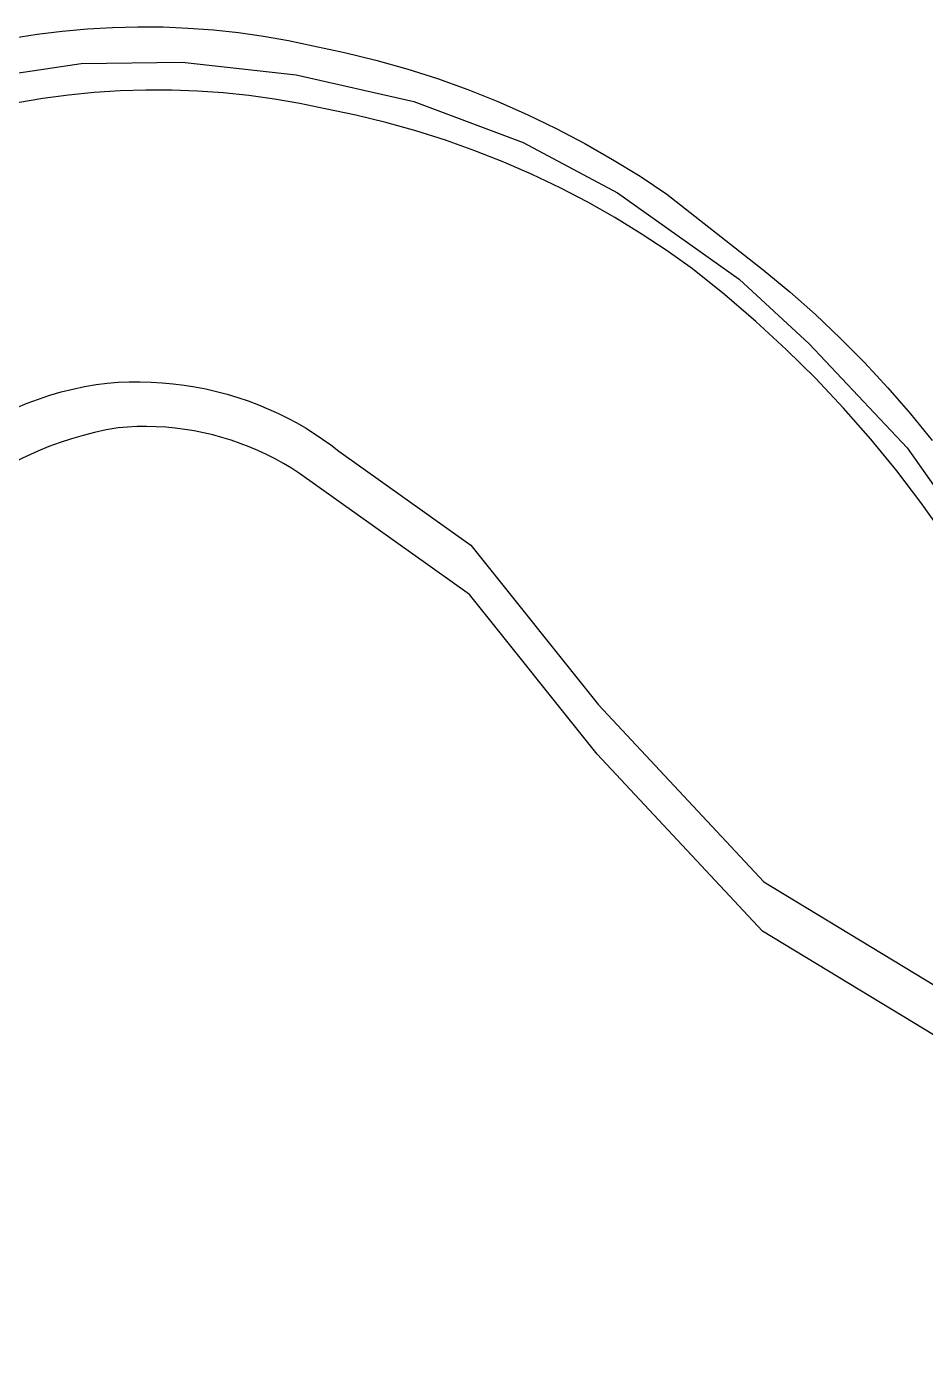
# Model space of a CAD drawing. Header units: millimetres. Extents: x 617751 to 636088, y 68402 to 77988.
# Drawn here: x 626432.5 to 626614.8, y 74018.7 to 74290.1 of the extents above; entities that cross this region are included whole.
import ezdxf

# ---------------------------------------------------------------- set-up
doc = ezdxf.new("R2010")
doc.units = ezdxf.units.MM
doc.header["$LTSCALE"] = 3
doc.header["$MEASUREMENT"] = 0
doc.layers.add('ALINHAMENTO PREDIAL', color=120, linetype='Continuous')
doc.layers.add('NOME LOGRADOURO', color=252, linetype='Continuous')

msp = doc.modelspace()

# ---------------------------------------------------------------- linework, layer by layer
at = {"layer": 'ALINHAMENTO PREDIAL'}
for points in [[(626429.54, 74287.71), (626434.6, 74288.52), (626439.68, 74289.16), (626444.78, 74289.63), (626449.9, 74289.93), (626455.02, 74290.06), (626460.14, 74290.02), (626465.26, 74289.8), (626470.37, 74289.42), (626475.46, 74288.87), (626480.54, 74288.15), (626485.58, 74287.25), (626490.6, 74286.19), (626496.99, 74284.86), (626503.34, 74283.3), (626509.63, 74281.52), (626515.85, 74279.52), (626522, 74277.31), (626528.07, 74274.88), (626534.05, 74272.25), (626539.93, 74269.41), (626545.72, 74266.37), (626551.39, 74263.13), (626556.95, 74259.69), (626562.39, 74256.06), (626581.97, 74240.69), (626587.33, 74236.23), (626592.55, 74231.61), (626597.61, 74226.81), (626602.51, 74221.86), (626607.25, 74216.74), (626611.83, 74211.48), (626616.22, 74206.07)], [(626429.54, 74287.71), (626434.6, 74288.52), (626439.68, 74289.16), (626444.78, 74289.63), (626449.9, 74289.93), (626455.02, 74290.06), (626460.14, 74290.02), (626465.26, 74289.8), (626470.37, 74289.42), (626475.46, 74288.87), (626480.54, 74288.15), (626485.58, 74287.25), (626490.6, 74286.19), (626496.99, 74284.86), (626503.34, 74283.3), (626509.63, 74281.52), (626515.85, 74279.52), (626522, 74277.31), (626528.07, 74274.88), (626534.05, 74272.25), (626539.93, 74269.41), (626545.72, 74266.37), (626551.39, 74263.13), (626556.95, 74259.69), (626562.39, 74256.06), (626581.97, 74240.69), (626587.33, 74236.23), (626592.55, 74231.61), (626597.61, 74226.81), (626602.51, 74221.86), (626607.25, 74216.74), (626611.83, 74211.48), (626616.22, 74206.07)], [(626429.54, 74287.71), (626434.6, 74288.52), (626439.68, 74289.16), (626444.78, 74289.63), (626449.9, 74289.93), (626455.02, 74290.06), (626460.14, 74290.02), (626465.26, 74289.8), (626470.37, 74289.42), (626475.46, 74288.87), (626480.54, 74288.15), (626485.58, 74287.25), (626490.6, 74286.19), (626496.99, 74284.86), (626503.34, 74283.3), (626509.63, 74281.52), (626515.85, 74279.52), (626522, 74277.31), (626528.07, 74274.88), (626534.05, 74272.25), (626539.93, 74269.41), (626545.72, 74266.37), (626551.39, 74263.13), (626556.95, 74259.69), (626562.39, 74256.06), (626581.97, 74240.69), (626587.33, 74236.23), (626592.55, 74231.61), (626597.61, 74226.81), (626602.51, 74221.86), (626607.25, 74216.74), (626611.83, 74211.48), (626616.22, 74206.07)], [(626429.54, 74287.71), (626434.6, 74288.52), (626439.68, 74289.16), (626444.78, 74289.63), (626449.9, 74289.93), (626455.02, 74290.06), (626460.14, 74290.02), (626465.26, 74289.8), (626470.37, 74289.42), (626475.46, 74288.87), (626480.54, 74288.15), (626485.58, 74287.25), (626490.6, 74286.19), (626496.99, 74284.86), (626503.34, 74283.3), (626509.63, 74281.52), (626515.85, 74279.52), (626522, 74277.31), (626528.07, 74274.88), (626534.05, 74272.25), (626539.93, 74269.41), (626545.72, 74266.37), (626551.39, 74263.13), (626556.95, 74259.69), (626562.39, 74256.06), (626581.97, 74240.69), (626587.33, 74236.23), (626592.55, 74231.61), (626597.61, 74226.81), (626602.51, 74221.86), (626607.25, 74216.74), (626611.83, 74211.48), (626616.22, 74206.07)], [(626429.54, 74287.71), (626434.6, 74288.52), (626439.68, 74289.16), (626444.78, 74289.63), (626449.9, 74289.93), (626455.02, 74290.06), (626460.14, 74290.02), (626465.26, 74289.8), (626470.37, 74289.42), (626475.46, 74288.87), (626480.54, 74288.15), (626485.58, 74287.25), (626490.6, 74286.19), (626496.99, 74284.86), (626503.34, 74283.3), (626509.63, 74281.52), (626515.85, 74279.52), (626522, 74277.31), (626528.07, 74274.88), (626534.05, 74272.25), (626539.93, 74269.41), (626545.72, 74266.37), (626551.39, 74263.13), (626556.95, 74259.69), (626562.39, 74256.06), (626581.97, 74240.69), (626587.33, 74236.23), (626592.55, 74231.61), (626597.61, 74226.81), (626602.51, 74221.86), (626607.25, 74216.74), (626611.83, 74211.48), (626616.22, 74206.07)], [(626429.54, 74287.71), (626434.6, 74288.52), (626439.68, 74289.16), (626444.78, 74289.63), (626449.9, 74289.93), (626455.02, 74290.06), (626460.14, 74290.02), (626465.26, 74289.8), (626470.37, 74289.42), (626475.46, 74288.87), (626480.54, 74288.15), (626485.58, 74287.25), (626490.6, 74286.19), (626496.99, 74284.86), (626503.34, 74283.3), (626509.63, 74281.52), (626515.85, 74279.52), (626522, 74277.31), (626528.07, 74274.88), (626534.05, 74272.25), (626539.93, 74269.41), (626545.72, 74266.37), (626551.39, 74263.13), (626556.95, 74259.69), (626562.39, 74256.06), (626581.97, 74240.69), (626587.33, 74236.23), (626592.55, 74231.61), (626597.61, 74226.81), (626602.51, 74221.86), (626607.25, 74216.74), (626611.83, 74211.48), (626616.22, 74206.07)], [(626618.96, 74186.39), (626614.14, 74193.21), (626609.07, 74199.85), (626603.78, 74206.31), (626598.27, 74212.59), (626592.54, 74218.67), (626586.6, 74224.55), (626580.46, 74230.21), (626574.13, 74235.66), (626567.61, 74240.89), (626562.48, 74244.55), (626557.22, 74248.03), (626551.84, 74251.32), (626546.35, 74254.43), (626540.75, 74257.34), (626535.06, 74260.06), (626529.28, 74262.58), (626523.41, 74264.89), (626517.47, 74267), (626511.46, 74268.91), (626505.38, 74270.6), (626499.25, 74272.09), (626493.07, 74273.36), (626487.94, 74274.44), (626482.78, 74275.35), (626477.58, 74276.08), (626472.37, 74276.63), (626467.14, 74277), (626461.9, 74277.2), (626456.65, 74277.21), (626451.41, 74277.05), (626446.18, 74276.71), (626440.96, 74276.19), (626435.76, 74275.49), (626430.59, 74274.61)], [(626618.96, 74186.39), (626614.14, 74193.21), (626609.07, 74199.85), (626603.78, 74206.31), (626598.27, 74212.59), (626592.54, 74218.67), (626586.6, 74224.55), (626580.46, 74230.21), (626574.13, 74235.66), (626567.61, 74240.89), (626562.48, 74244.55), (626557.22, 74248.03), (626551.84, 74251.32), (626546.35, 74254.43), (626540.75, 74257.34), (626535.06, 74260.06), (626529.28, 74262.58), (626523.41, 74264.89), (626517.47, 74267), (626511.46, 74268.91), (626505.38, 74270.6), (626499.25, 74272.09), (626493.07, 74273.36), (626487.94, 74274.44), (626482.78, 74275.35), (626477.58, 74276.08), (626472.37, 74276.63), (626467.14, 74277), (626461.9, 74277.2), (626456.65, 74277.21), (626451.41, 74277.05), (626446.18, 74276.71), (626440.96, 74276.19), (626435.76, 74275.49), (626430.59, 74274.61)], [(626618.96, 74186.39), (626614.14, 74193.21), (626609.07, 74199.85), (626603.78, 74206.31), (626598.27, 74212.59), (626592.54, 74218.67), (626586.6, 74224.55), (626580.46, 74230.21), (626574.13, 74235.66), (626567.61, 74240.89), (626562.48, 74244.55), (626557.22, 74248.03), (626551.84, 74251.32), (626546.35, 74254.43), (626540.75, 74257.34), (626535.06, 74260.06), (626529.28, 74262.58), (626523.41, 74264.89), (626517.47, 74267), (626511.46, 74268.91), (626505.38, 74270.6), (626499.25, 74272.09), (626493.07, 74273.36), (626487.94, 74274.44), (626482.78, 74275.35), (626477.58, 74276.08), (626472.37, 74276.63), (626467.14, 74277), (626461.9, 74277.2), (626456.65, 74277.21), (626451.41, 74277.05), (626446.18, 74276.71), (626440.96, 74276.19), (626435.76, 74275.49), (626430.59, 74274.61)], [(626618.96, 74186.39), (626614.14, 74193.21), (626609.07, 74199.85), (626603.78, 74206.31), (626598.27, 74212.59), (626592.54, 74218.67), (626586.6, 74224.55), (626580.46, 74230.21), (626574.13, 74235.66), (626567.61, 74240.89), (626562.48, 74244.55), (626557.22, 74248.03), (626551.84, 74251.32), (626546.35, 74254.43), (626540.75, 74257.34), (626535.06, 74260.06), (626529.28, 74262.58), (626523.41, 74264.89), (626517.47, 74267), (626511.46, 74268.91), (626505.38, 74270.6), (626499.25, 74272.09), (626493.07, 74273.36), (626487.94, 74274.44), (626482.78, 74275.35), (626477.58, 74276.08), (626472.37, 74276.63), (626467.14, 74277), (626461.9, 74277.2), (626456.65, 74277.21), (626451.41, 74277.05), (626446.18, 74276.71), (626440.96, 74276.19), (626435.76, 74275.49), (626430.59, 74274.61)], [(626618.96, 74186.39), (626614.14, 74193.21), (626609.07, 74199.85), (626603.78, 74206.31), (626598.27, 74212.59), (626592.54, 74218.67), (626586.6, 74224.55), (626580.46, 74230.21), (626574.13, 74235.66), (626567.61, 74240.89), (626562.48, 74244.55), (626557.22, 74248.03), (626551.84, 74251.32), (626546.35, 74254.43), (626540.75, 74257.34), (626535.06, 74260.06), (626529.28, 74262.58), (626523.41, 74264.89), (626517.47, 74267), (626511.46, 74268.91), (626505.38, 74270.6), (626499.25, 74272.09), (626493.07, 74273.36), (626487.94, 74274.44), (626482.78, 74275.35), (626477.58, 74276.08), (626472.37, 74276.63), (626467.14, 74277), (626461.9, 74277.2), (626456.65, 74277.21), (626451.41, 74277.05), (626446.18, 74276.71), (626440.96, 74276.19), (626435.76, 74275.49), (626430.59, 74274.61)], [(626618.96, 74186.39), (626614.14, 74193.21), (626609.07, 74199.85), (626603.78, 74206.31), (626598.27, 74212.59), (626592.54, 74218.67), (626586.6, 74224.55), (626580.46, 74230.21), (626574.13, 74235.66), (626567.61, 74240.89), (626562.48, 74244.55), (626557.22, 74248.03), (626551.84, 74251.32), (626546.35, 74254.43), (626540.75, 74257.34), (626535.06, 74260.06), (626529.28, 74262.58), (626523.41, 74264.89), (626517.47, 74267), (626511.46, 74268.91), (626505.38, 74270.6), (626499.25, 74272.09), (626493.07, 74273.36), (626487.94, 74274.44), (626482.78, 74275.35), (626477.58, 74276.08), (626472.37, 74276.63), (626467.14, 74277), (626461.9, 74277.2), (626456.65, 74277.21), (626451.41, 74277.05), (626446.18, 74276.71), (626440.96, 74276.19), (626435.76, 74275.49), (626430.59, 74274.61)], [(626618.96, 74186.39), (626614.14, 74193.21), (626609.07, 74199.85), (626603.78, 74206.31), (626598.27, 74212.59), (626592.54, 74218.67), (626586.6, 74224.55), (626580.46, 74230.21), (626574.13, 74235.66), (626567.61, 74240.89), (626562.48, 74244.55), (626557.22, 74248.03), (626551.84, 74251.32), (626546.35, 74254.43), (626540.75, 74257.34), (626535.06, 74260.06), (626529.28, 74262.58), (626523.41, 74264.89), (626517.47, 74267), (626511.46, 74268.91), (626505.38, 74270.6), (626499.25, 74272.09), (626493.07, 74273.36), (626487.94, 74274.44), (626482.78, 74275.35), (626477.58, 74276.08), (626472.37, 74276.63), (626467.14, 74277), (626461.9, 74277.2), (626456.65, 74277.21), (626451.41, 74277.05), (626446.18, 74276.71), (626440.96, 74276.19), (626435.76, 74275.49), (626430.59, 74274.61)], [(626618.96, 74186.39), (626614.14, 74193.21), (626609.07, 74199.85), (626603.78, 74206.31), (626598.27, 74212.59), (626592.54, 74218.67), (626586.6, 74224.55), (626580.46, 74230.21), (626574.13, 74235.66), (626567.61, 74240.89), (626562.48, 74244.55), (626557.22, 74248.03), (626551.84, 74251.32), (626546.35, 74254.43), (626540.75, 74257.34), (626535.06, 74260.06), (626529.28, 74262.58), (626523.41, 74264.89), (626517.47, 74267), (626511.46, 74268.91), (626505.38, 74270.6), (626499.25, 74272.09), (626493.07, 74273.36), (626487.94, 74274.44), (626482.78, 74275.35), (626477.58, 74276.08), (626472.37, 74276.63), (626467.14, 74277), (626461.9, 74277.2), (626456.65, 74277.21), (626451.41, 74277.05), (626446.18, 74276.71), (626440.96, 74276.19), (626435.76, 74275.49), (626430.59, 74274.61)], [(626430.33, 74212.69), (626432.58, 74213.61), (626434.85, 74214.45), (626437.16, 74215.21), (626439.49, 74215.89), (626441.84, 74216.49), (626444.21, 74217), (626446.6, 74217.44), (626448.82, 74217.68), (626451.05, 74217.85), (626453.28, 74217.94), (626455.52, 74217.96), (626457.75, 74217.9), (626459.98, 74217.77), (626462.21, 74217.57), (626464.42, 74217.29), (626466.63, 74216.93), (626468.82, 74216.5), (626471, 74216), (626473.16, 74215.43), (626475.3, 74214.79), (626477.41, 74214.07), (626479.5, 74213.28), (626481.57, 74212.43), (626483.6, 74211.5), (626485.45, 74210.59), (626487.28, 74209.62), (626489.07, 74208.59), (626490.82, 74207.49), (626492.53, 74206.34), (626494.21, 74205.13), (626495.84, 74203.86), (626522.61, 74184.81), (626548.5, 74152.33), (626582.05, 74116.39), (626627.94, 74088.63)], [(626430.33, 74212.69), (626432.58, 74213.61), (626434.85, 74214.45), (626437.16, 74215.21), (626439.49, 74215.89), (626441.84, 74216.49), (626444.21, 74217), (626446.6, 74217.44), (626448.82, 74217.68), (626451.05, 74217.85), (626453.28, 74217.94), (626455.52, 74217.96), (626457.75, 74217.9), (626459.98, 74217.77), (626462.21, 74217.57), (626464.42, 74217.29), (626466.63, 74216.93), (626468.82, 74216.5), (626471, 74216), (626473.16, 74215.43), (626475.3, 74214.79), (626477.41, 74214.07), (626479.5, 74213.28), (626481.57, 74212.43), (626483.6, 74211.5), (626485.45, 74210.59), (626487.28, 74209.62), (626489.07, 74208.59), (626490.82, 74207.49), (626492.53, 74206.34), (626494.21, 74205.13), (626495.84, 74203.86), (626522.61, 74184.81), (626548.5, 74152.33), (626582.05, 74116.39), (626627.94, 74088.63)], [(626430.33, 74212.69), (626432.58, 74213.61), (626434.85, 74214.45), (626437.16, 74215.21), (626439.49, 74215.89), (626441.84, 74216.49), (626444.21, 74217), (626446.6, 74217.44), (626448.82, 74217.68), (626451.05, 74217.85), (626453.28, 74217.94), (626455.52, 74217.96), (626457.75, 74217.9), (626459.98, 74217.77), (626462.21, 74217.57), (626464.42, 74217.29), (626466.63, 74216.93), (626468.82, 74216.5), (626471, 74216), (626473.16, 74215.43), (626475.3, 74214.79), (626477.41, 74214.07), (626479.5, 74213.28), (626481.57, 74212.43), (626483.6, 74211.5), (626485.45, 74210.59), (626487.28, 74209.62), (626489.07, 74208.59), (626490.82, 74207.49), (626492.53, 74206.34), (626494.21, 74205.13), (626495.84, 74203.86), (626522.61, 74184.81), (626548.5, 74152.33), (626582.05, 74116.39), (626627.94, 74088.63)], [(626430.33, 74212.69), (626432.58, 74213.61), (626434.85, 74214.45), (626437.16, 74215.21), (626439.49, 74215.89), (626441.84, 74216.49), (626444.21, 74217), (626446.6, 74217.44), (626448.82, 74217.68), (626451.05, 74217.85), (626453.28, 74217.94), (626455.52, 74217.96), (626457.75, 74217.9), (626459.98, 74217.77), (626462.21, 74217.57), (626464.42, 74217.29), (626466.63, 74216.93), (626468.82, 74216.5), (626471, 74216), (626473.16, 74215.43), (626475.3, 74214.79), (626477.41, 74214.07), (626479.5, 74213.28), (626481.57, 74212.43), (626483.6, 74211.5), (626485.45, 74210.59), (626487.28, 74209.62), (626489.07, 74208.59), (626490.82, 74207.49), (626492.53, 74206.34), (626494.21, 74205.13), (626495.84, 74203.86), (626522.61, 74184.81), (626548.5, 74152.33), (626582.05, 74116.39), (626627.94, 74088.63)], [(626430.33, 74212.69), (626432.58, 74213.61), (626434.85, 74214.45), (626437.16, 74215.21), (626439.49, 74215.89), (626441.84, 74216.49), (626444.21, 74217), (626446.6, 74217.44), (626448.82, 74217.68), (626451.05, 74217.85), (626453.28, 74217.94), (626455.52, 74217.96), (626457.75, 74217.9), (626459.98, 74217.77), (626462.21, 74217.57), (626464.42, 74217.29), (626466.63, 74216.93), (626468.82, 74216.5), (626471, 74216), (626473.16, 74215.43), (626475.3, 74214.79), (626477.41, 74214.07), (626479.5, 74213.28), (626481.57, 74212.43), (626483.6, 74211.5), (626485.45, 74210.59), (626487.28, 74209.62), (626489.07, 74208.59), (626490.82, 74207.49), (626492.53, 74206.34), (626494.21, 74205.13), (626495.84, 74203.86), (626522.61, 74184.81), (626548.5, 74152.33), (626582.05, 74116.39), (626627.94, 74088.63)], [(626430.33, 74212.69), (626432.58, 74213.61), (626434.85, 74214.45), (626437.16, 74215.21), (626439.49, 74215.89), (626441.84, 74216.49), (626444.21, 74217), (626446.6, 74217.44), (626448.82, 74217.68), (626451.05, 74217.85), (626453.28, 74217.94), (626455.52, 74217.96), (626457.75, 74217.9), (626459.98, 74217.77), (626462.21, 74217.57), (626464.42, 74217.29), (626466.63, 74216.93), (626468.82, 74216.5), (626471, 74216), (626473.16, 74215.43), (626475.3, 74214.79), (626477.41, 74214.07), (626479.5, 74213.28), (626481.57, 74212.43), (626483.6, 74211.5), (626485.45, 74210.59), (626487.28, 74209.62), (626489.07, 74208.59), (626490.82, 74207.49), (626492.53, 74206.34), (626494.21, 74205.13), (626495.84, 74203.86), (626522.61, 74184.81), (626548.5, 74152.33), (626582.05, 74116.39), (626627.94, 74088.63)], [(626430.33, 74212.69), (626432.58, 74213.61), (626434.85, 74214.45), (626437.16, 74215.21), (626439.49, 74215.89), (626441.84, 74216.49), (626444.21, 74217), (626446.6, 74217.44), (626448.82, 74217.68), (626451.05, 74217.85), (626453.28, 74217.94), (626455.52, 74217.96), (626457.75, 74217.9), (626459.98, 74217.77), (626462.21, 74217.57), (626464.42, 74217.29), (626466.63, 74216.93), (626468.82, 74216.5), (626471, 74216), (626473.16, 74215.43), (626475.3, 74214.79), (626477.41, 74214.07), (626479.5, 74213.28), (626481.57, 74212.43), (626483.6, 74211.5), (626485.45, 74210.59), (626487.28, 74209.62), (626489.07, 74208.59), (626490.82, 74207.49), (626492.53, 74206.34), (626494.21, 74205.13), (626495.84, 74203.86), (626522.61, 74184.81), (626548.5, 74152.33), (626582.05, 74116.39), (626627.94, 74088.63)], [(626430.33, 74212.69), (626432.58, 74213.61), (626434.85, 74214.45), (626437.16, 74215.21), (626439.49, 74215.89), (626441.84, 74216.49), (626444.21, 74217), (626446.6, 74217.44), (626448.82, 74217.68), (626451.05, 74217.85), (626453.28, 74217.94), (626455.52, 74217.96), (626457.75, 74217.9), (626459.98, 74217.77), (626462.21, 74217.57), (626464.42, 74217.29), (626466.63, 74216.93), (626468.82, 74216.5), (626471, 74216), (626473.16, 74215.43), (626475.3, 74214.79), (626477.41, 74214.07), (626479.5, 74213.28), (626481.57, 74212.43), (626483.6, 74211.5), (626485.45, 74210.59), (626487.28, 74209.62), (626489.07, 74208.59), (626490.82, 74207.49), (626492.53, 74206.34), (626494.21, 74205.13), (626495.84, 74203.86), (626522.61, 74184.81), (626548.5, 74152.33), (626582.05, 74116.39), (626627.94, 74088.63)], [(626627.7, 74078.61), (626581.8, 74106.37), (626548.25, 74142.31), (626522.36, 74174.79), (626487.86, 74199.34), (626486.23, 74200.39), (626484.57, 74201.38), (626482.87, 74202.32), (626481.14, 74203.2), (626479.39, 74204.01), (626477.6, 74204.77), (626475.79, 74205.46), (626473.96, 74206.09), (626472.11, 74206.66), (626470.24, 74207.17), (626468.35, 74207.61), (626466.45, 74207.99), (626464.54, 74208.3), (626462.62, 74208.54), (626460.69, 74208.72), (626458.75, 74208.83), (626456.82, 74208.88), (626454.88, 74208.86), (626452.94, 74208.77), (626451.01, 74208.62), (626448.62, 74208.18), (626446.25, 74207.67), (626443.9, 74207.07), (626441.57, 74206.39), (626439.26, 74205.63), (626436.98, 74204.79), (626434.74, 74203.88), (626432.52, 74202.88), (626430.34, 74201.81)], [(626627.7, 74078.61), (626581.8, 74106.37), (626548.25, 74142.31), (626522.36, 74174.79), (626487.86, 74199.34), (626486.23, 74200.39), (626484.57, 74201.38), (626482.87, 74202.32), (626481.14, 74203.2), (626479.39, 74204.01), (626477.6, 74204.77), (626475.79, 74205.46), (626473.96, 74206.09), (626472.11, 74206.66), (626470.24, 74207.17), (626468.35, 74207.61), (626466.45, 74207.99), (626464.54, 74208.3), (626462.62, 74208.54), (626460.69, 74208.72), (626458.75, 74208.83), (626456.82, 74208.88), (626454.88, 74208.86), (626452.94, 74208.77), (626451.01, 74208.62), (626448.62, 74208.18), (626446.25, 74207.67), (626443.9, 74207.07), (626441.57, 74206.39), (626439.26, 74205.63), (626436.98, 74204.79), (626434.74, 74203.88), (626432.52, 74202.88), (626430.34, 74201.81)], [(626627.7, 74078.61), (626581.8, 74106.37), (626548.25, 74142.31), (626522.36, 74174.79), (626487.86, 74199.34), (626486.23, 74200.39), (626484.57, 74201.38), (626482.87, 74202.32), (626481.14, 74203.2), (626479.39, 74204.01), (626477.6, 74204.77), (626475.79, 74205.46), (626473.96, 74206.09), (626472.11, 74206.66), (626470.24, 74207.17), (626468.35, 74207.61), (626466.45, 74207.99), (626464.54, 74208.3), (626462.62, 74208.54), (626460.69, 74208.72), (626458.75, 74208.83), (626456.82, 74208.88), (626454.88, 74208.86), (626452.94, 74208.77), (626451.01, 74208.62), (626448.62, 74208.18), (626446.25, 74207.67), (626443.9, 74207.07), (626441.57, 74206.39), (626439.26, 74205.63), (626436.98, 74204.79), (626434.74, 74203.88), (626432.52, 74202.88), (626430.34, 74201.81)], [(626627.7, 74078.61), (626581.8, 74106.37), (626548.25, 74142.31), (626522.36, 74174.79), (626487.86, 74199.34), (626486.23, 74200.39), (626484.57, 74201.38), (626482.87, 74202.32), (626481.14, 74203.2), (626479.39, 74204.01), (626477.6, 74204.77), (626475.79, 74205.46), (626473.96, 74206.09), (626472.11, 74206.66), (626470.24, 74207.17), (626468.35, 74207.61), (626466.45, 74207.99), (626464.54, 74208.3), (626462.62, 74208.54), (626460.69, 74208.72), (626458.75, 74208.83), (626456.82, 74208.88), (626454.88, 74208.86), (626452.94, 74208.77), (626451.01, 74208.62), (626448.62, 74208.18), (626446.25, 74207.67), (626443.9, 74207.07), (626441.57, 74206.39), (626439.26, 74205.63), (626436.98, 74204.79), (626434.74, 74203.88), (626432.52, 74202.88), (626430.34, 74201.81)], [(626627.7, 74078.61), (626581.8, 74106.37), (626548.25, 74142.31), (626522.36, 74174.79), (626487.86, 74199.34), (626486.23, 74200.39), (626484.57, 74201.38), (626482.87, 74202.32), (626481.14, 74203.2), (626479.39, 74204.01), (626477.6, 74204.77), (626475.79, 74205.46), (626473.96, 74206.09), (626472.11, 74206.66), (626470.24, 74207.17), (626468.35, 74207.61), (626466.45, 74207.99), (626464.54, 74208.3), (626462.62, 74208.54), (626460.69, 74208.72), (626458.75, 74208.83), (626456.82, 74208.88), (626454.88, 74208.86), (626452.94, 74208.77), (626451.01, 74208.62), (626448.62, 74208.18), (626446.25, 74207.67), (626443.9, 74207.07), (626441.57, 74206.39), (626439.26, 74205.63), (626436.98, 74204.79), (626434.74, 74203.88), (626432.52, 74202.88), (626430.34, 74201.81)], [(626627.7, 74078.61), (626581.8, 74106.37), (626548.25, 74142.31), (626522.36, 74174.79), (626487.86, 74199.34), (626486.23, 74200.39), (626484.57, 74201.38), (626482.87, 74202.32), (626481.14, 74203.2), (626479.39, 74204.01), (626477.6, 74204.77), (626475.79, 74205.46), (626473.96, 74206.09), (626472.11, 74206.66), (626470.24, 74207.17), (626468.35, 74207.61), (626466.45, 74207.99), (626464.54, 74208.3), (626462.62, 74208.54), (626460.69, 74208.72), (626458.75, 74208.83), (626456.82, 74208.88), (626454.88, 74208.86), (626452.94, 74208.77), (626451.01, 74208.62), (626448.62, 74208.18), (626446.25, 74207.67), (626443.9, 74207.07), (626441.57, 74206.39), (626439.26, 74205.63), (626436.98, 74204.79), (626434.74, 74203.88), (626432.52, 74202.88), (626430.34, 74201.81)], [(626627.7, 74078.61), (626581.8, 74106.37), (626548.25, 74142.31), (626522.36, 74174.79), (626487.86, 74199.34), (626486.23, 74200.39), (626484.57, 74201.38), (626482.87, 74202.32), (626481.14, 74203.2), (626479.39, 74204.01), (626477.6, 74204.77), (626475.79, 74205.46), (626473.96, 74206.09), (626472.11, 74206.66), (626470.24, 74207.17), (626468.35, 74207.61), (626466.45, 74207.99), (626464.54, 74208.3), (626462.62, 74208.54), (626460.69, 74208.72), (626458.75, 74208.83), (626456.82, 74208.88), (626454.88, 74208.86), (626452.94, 74208.77), (626451.01, 74208.62), (626448.62, 74208.18), (626446.25, 74207.67), (626443.9, 74207.07), (626441.57, 74206.39), (626439.26, 74205.63), (626436.98, 74204.79), (626434.74, 74203.88), (626432.52, 74202.88), (626430.34, 74201.81)], [(626627.7, 74078.61), (626581.8, 74106.37), (626548.25, 74142.31), (626522.36, 74174.79), (626487.86, 74199.34), (626486.23, 74200.39), (626484.57, 74201.38), (626482.87, 74202.32), (626481.14, 74203.2), (626479.39, 74204.01), (626477.6, 74204.77), (626475.79, 74205.46), (626473.96, 74206.09), (626472.11, 74206.66), (626470.24, 74207.17), (626468.35, 74207.61), (626466.45, 74207.99), (626464.54, 74208.3), (626462.62, 74208.54), (626460.69, 74208.72), (626458.75, 74208.83), (626456.82, 74208.88), (626454.88, 74208.86), (626452.94, 74208.77), (626451.01, 74208.62), (626448.62, 74208.18), (626446.25, 74207.67), (626443.9, 74207.07), (626441.57, 74206.39), (626439.26, 74205.63), (626436.98, 74204.79), (626434.74, 74203.88), (626432.52, 74202.88), (626430.34, 74201.81)]]:
    msp.add_lwpolyline(points, dxfattribs=at)
at = {"layer": 'NOME LOGRADOURO'}
msp.add_lwpolyline([(626343.78, 74018.66), (626345.19, 74023.69), (626346.6, 74046.75), (626348.77, 74098.25), (626354.38, 74188.32), (626356.58, 74216.93), (626360.33, 74230.09), (626365.7, 74241.15), (626375.19, 74255.07), (626388.96, 74267.15), (626405.67, 74275.21), (626421.74, 74279.34), (626443.5, 74282.57), (626464.01, 74282.88), (626487.16, 74280.26), (626511.04, 74274.9), (626533.27, 74266.55), (626552.4, 74256.3), (626577.07, 74238.83), (626591.31, 74225.68), (626611.16, 74204.53), (626625.94, 74183.61)], dxfattribs=at)
msp.add_lwpolyline([(626343.78, 74018.66), (626345.19, 74023.69), (626346.6, 74046.75), (626348.77, 74098.25), (626354.38, 74188.32), (626356.58, 74216.93), (626360.33, 74230.09), (626365.7, 74241.15), (626375.19, 74255.07), (626388.96, 74267.15), (626405.67, 74275.21), (626421.74, 74279.34), (626443.5, 74282.57), (626464.01, 74282.88), (626487.16, 74280.26), (626511.04, 74274.9), (626533.27, 74266.55), (626552.4, 74256.3), (626577.07, 74238.83), (626591.31, 74225.68), (626611.16, 74204.53), (626625.94, 74183.61)], dxfattribs=at)
msp.add_lwpolyline([(626343.78, 74018.66), (626345.19, 74023.69), (626346.6, 74046.75), (626348.77, 74098.25), (626354.38, 74188.32), (626356.58, 74216.93), (626360.33, 74230.09), (626365.7, 74241.15), (626375.19, 74255.07), (626388.96, 74267.15), (626405.67, 74275.21), (626421.74, 74279.34), (626443.5, 74282.57), (626464.01, 74282.88), (626487.16, 74280.26), (626511.04, 74274.9), (626533.27, 74266.55), (626552.4, 74256.3), (626577.07, 74238.83), (626591.31, 74225.68), (626611.16, 74204.53), (626625.94, 74183.61)], dxfattribs=at)
msp.add_lwpolyline([(626343.78, 74018.66), (626345.19, 74023.69), (626346.6, 74046.75), (626348.77, 74098.25), (626354.38, 74188.32), (626356.58, 74216.93), (626360.33, 74230.09), (626365.7, 74241.15), (626375.19, 74255.07), (626388.96, 74267.15), (626405.67, 74275.21), (626421.74, 74279.34), (626443.5, 74282.57), (626464.01, 74282.88), (626487.16, 74280.26), (626511.04, 74274.9), (626533.27, 74266.55), (626552.4, 74256.3), (626577.07, 74238.83), (626591.31, 74225.68), (626611.16, 74204.53), (626625.94, 74183.61)], dxfattribs=at)

doc.saveas('drawing.dxf')
